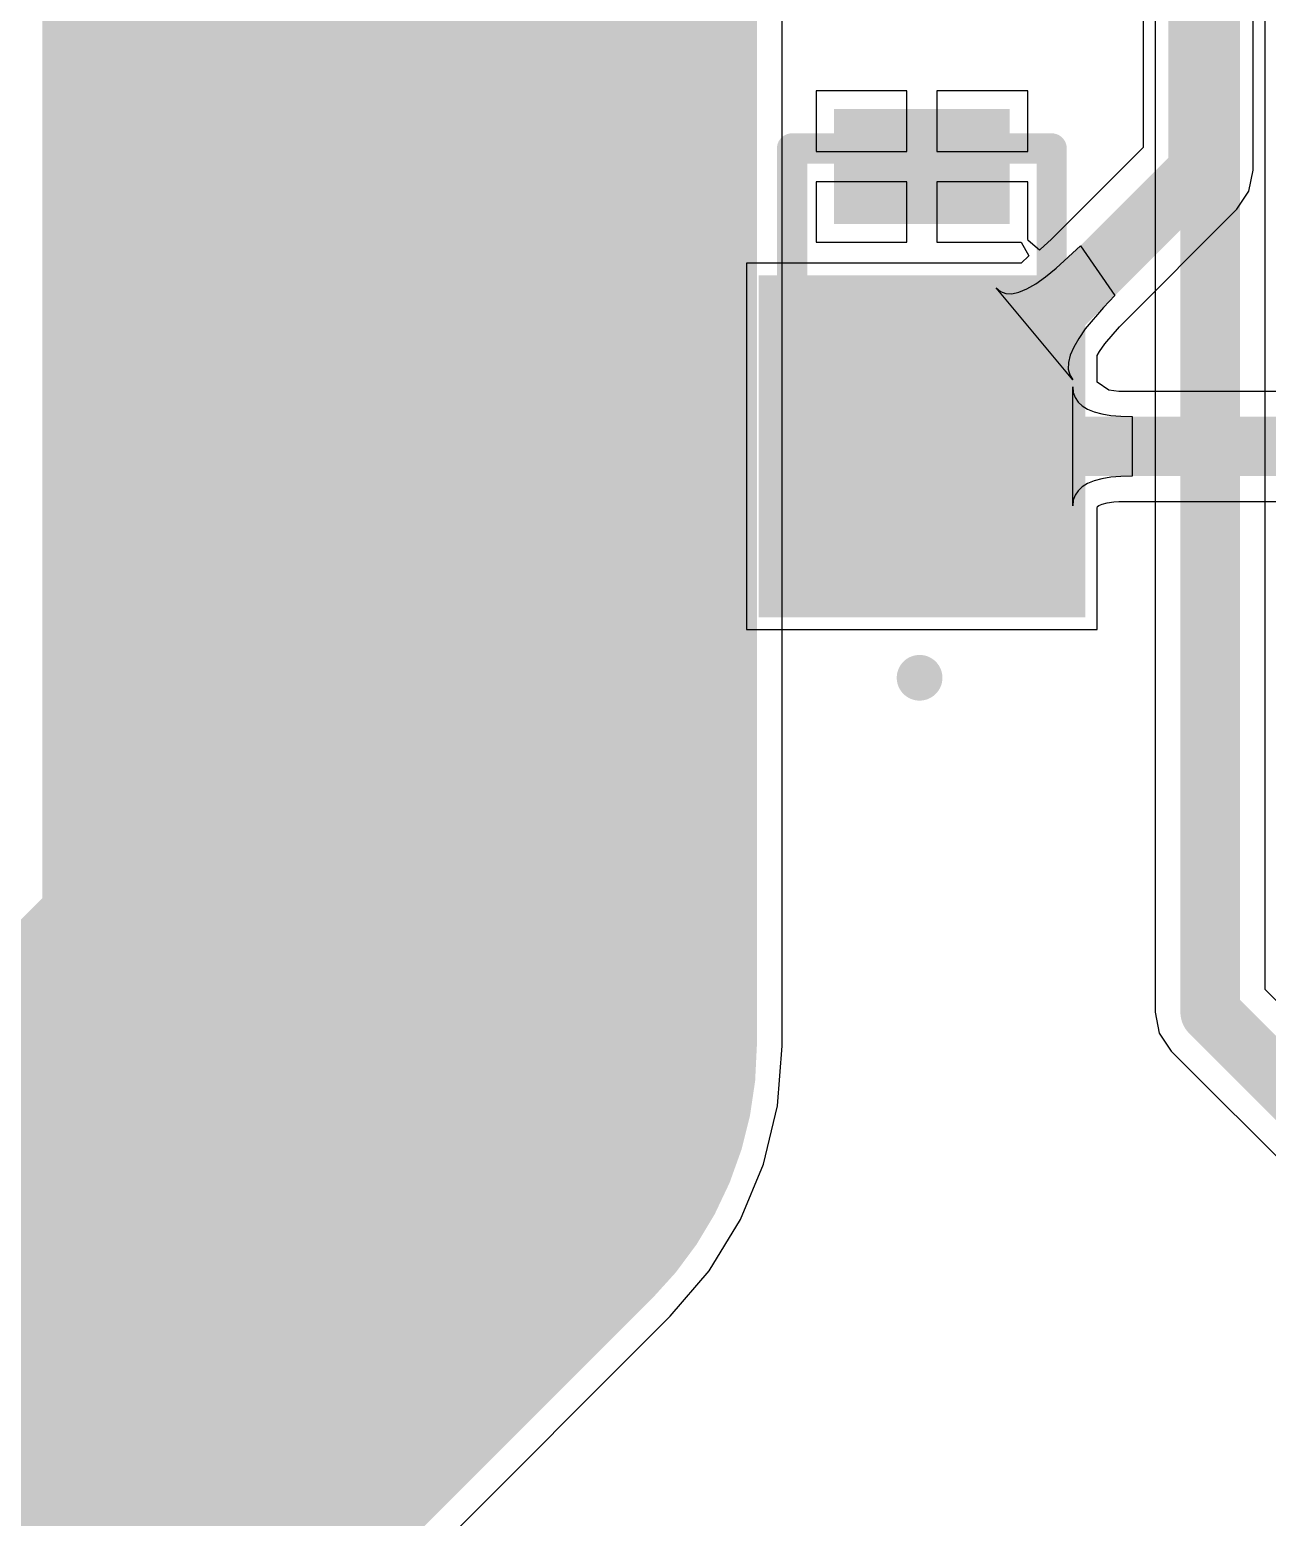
# Model space of a CAD drawing. Header units: millimetres. Extents: x 0.26 to 7.33, y 1.06 to 4.59.
# Drawn here: x 5.3757 to 5.7849, y 2.4425 to 2.9346 of the extents above; entities that cross this region are included whole.
import ezdxf

# ---------------------------------------------------------------- set-up
doc = ezdxf.new("R2010")
doc.units = ezdxf.units.MM
doc.header["$MEASUREMENT"] = 0
for name, color, linetype in [('BottomLayer', 5, 'Continuous'), ('Mechanical15', 56, 'Continuous'), ('TopLayer', 1, 'Continuous'), ('TopOverlay', 2, 'Continuous'), ('TopPaste', 8, 'Continuous'), ('TopSolder', 216, 'Continuous')]:
    doc.layers.add(name, color=color, linetype=linetype)

# ---------------------------------------------------------------- blocks, each defined once
blk = doc.blocks.new('DO_220AA_23')
at = {"layer": 'Mechanical15', "const_width": 0.01}
for points in [[(-0.07106, 0.04291), (0.07106, 0.04291)], [(-0.07106, 0.04291), (-0.07106, -0.04291)], [(0.07106, 0.04291), (0.07106, -0.04291)], [(-0.07106, -0.04291), (0.07106, -0.04291)]]:
    blk.add_lwpolyline(points, dxfattribs=at)
at = {"layer": 'Mechanical15', "const_width": 0.005}
for points in [[(-0.07356, 0.04291, 1), (-0.06856, 0.04291, 1)], [(-0.07356, 0.04291, 1), (-0.06856, 0.04291, 1)], [(0.06856, 0.04291, 1), (0.07356, 0.04291, 1)], [(0.06856, 0.04291, 1), (0.07356, 0.04291, 1)], [(-0.07356, -0.04291, 1), (-0.06856, -0.04291, 1)], [(-0.07356, -0.04291, 1), (-0.06856, -0.04291, 1)], [(0.06856, -0.04291, 1), (0.07356, -0.04291, 1)], [(0.06856, -0.04291, 1), (0.07356, -0.04291, 1)]]:
    blk.add_lwpolyline(points, format="xyb", close=True, dxfattribs=at)
at = {"layer": 'TopLayer'}
for points in [[(-0.08006, -0.05), (0.02506, -0.05), (-0.08006, 0.05), (0.02506, 0.05)], [(0.08006, -0.025), (0.08006, 0.025), (0.05006, -0.025), (0.05006, 0.025)]]:
    blk.add_solid(points, dxfattribs=at)
at = {"layer": 'TopOverlay'}
for points, const_width in [([(-0.1015, 0.00075, 1), (-0.10661, 0.00075, 1)], 0.01), ([(-0.10911, 0.00075, 1), (-0.10411, 0.00075, 1)], 0.005), ([(-0.104, 0.00075, 1), (-0.099, 0.00075, 1)], 0.005)]:
    blk.add_lwpolyline(points, format="xyb", close=True, dxfattribs=dict(at, const_width=const_width))
at = {"layer": 'TopPaste'}
for points in [[(-0.08006, -0.05), (0.02506, -0.05), (-0.08006, 0.05), (0.02506, 0.05)], [(0.08006, -0.025), (0.08006, 0.025), (0.05006, -0.025), (0.05006, 0.025)]]:
    blk.add_solid(points, dxfattribs=at)
at = {"layer": 'TopSolder'}
for points in [[(-0.08406, -0.054), (0.02906, -0.054), (-0.08406, 0.054), (0.02906, 0.054)], [(0.08406, -0.029), (0.08406, 0.029), (0.04606, -0.029), (0.04606, 0.029)]]:
    blk.add_solid(points, dxfattribs=at)

msp = doc.modelspace()

# ---------------------------------------------------------------- linework, layer by layer
at = {"layer": 'BottomLayer'}
for p, q in [((5.6245, 2.59845), (5.6245, 3.5876)), ((5.78419, 2.61713), (5.78419, 3.357)), ((5.74781, 3.34946), (5.74781, 2.6096)), ((6.08175, 2.31958), (5.78419, 2.61713)), ((5.74781, 2.6096), (5.74781, 2.6096)), ((5.74781, 2.6096), (5.74919, 2.60264)), ((5.62294, 2.57866), (5.6245, 2.59845)), ((5.74919, 2.60264), (5.75314, 2.59673)), ((5.75314, 2.59673), (6.22061, 2.12926)), ((5.61831, 2.55936), (5.62294, 2.57866)), ((5.61071, 2.54102), (5.61831, 2.55936)), ((5.60034, 2.52409), (5.61071, 2.54102)), ((5.58745, 2.509), (5.60034, 2.52409)), ((5.21309, 2.13465), (5.58745, 2.509))]:
    msp.add_line(p, q, dxfattribs=at)
for points, const_width in [([(5.498, 2.59845), (5.498, 3.64)], 0.23622), ([(5.766, 2.6096), (5.766, 3.357)], 0.01969), ([(5.12365, 2.22409), (5.498, 2.59845)], 0.23622), ([(5.766, 2.6096), (6.27972, 2.09587)], 0.01969)]:
    msp.add_lwpolyline(points, dxfattribs=dict(at, const_width=const_width))
for points, const_width in [([(5.43894, 2.59845, 1), (5.55706, 2.59845, 1)], 0.11811), ([(5.43894, 2.59845, 1), (5.55706, 2.59845, 1)], 0.11811), ([(5.76108, 2.6096, 1), (5.77092, 2.6096, 1)], 0.00984), ([(5.76108, 2.6096, 1), (5.77092, 2.6096, 1)], 0.00984)]:
    msp.add_lwpolyline(points, format="xyb", close=True, dxfattribs=dict(at, const_width=const_width))
at = {"layer": 'TopLayer'}
for p, q in [((5.78019, 2.88813), (5.78019, 3.573)), ((5.74381, 3.56546), (5.74381, 2.89567)), ((5.66567, 2.91436), (5.63567, 2.91436)), ((5.63567, 2.91436), (5.63567, 2.89436)), ((5.66567, 2.89436), (5.66567, 2.91436)), ((5.70567, 2.91436), (5.67567, 2.91436)), ((5.67567, 2.91436), (5.67567, 2.89436)), ((5.70567, 2.89436), (5.70567, 2.91436)), ((5.63567, 2.89436), (5.66567, 2.89436)), ((5.67567, 2.89436), (5.70567, 2.89436)), ((5.74381, 2.89567), (5.71352, 2.86538)), ((5.66567, 2.88436), (5.63567, 2.88436)), ((5.63567, 2.88436), (5.63567, 2.86436)), ((5.66567, 2.86436), (5.66567, 2.88436)), ((5.70567, 2.88436), (5.67567, 2.88436)), ((5.67567, 2.88436), (5.67567, 2.86436)), ((5.70567, 2.86902), (5.70567, 2.88436)), ((5.77881, 2.88117), (5.78019, 2.88813)), ((5.78019, 2.88813), (5.78019, 2.88813)), ((5.77486, 2.87527), (5.77881, 2.88117)), ((5.73598, 2.83639), (5.77486, 2.87527)), ((5.77486, 2.87527), (5.77486, 2.87527)), ((5.70567, 2.86534), (5.70567, 2.86902)), ((5.63567, 2.86436), (5.66567, 2.86436)), ((5.67567, 2.86436), (5.70079, 2.86436)), ((5.70079, 2.86436), (5.70346, 2.86436)), ((5.70346, 2.86436), (5.70602, 2.85984)), ((5.70582, 2.86488), (5.70567, 2.86534)), ((5.70958, 2.86174), (5.70582, 2.86488)), ((5.71352, 2.86538), (5.70977, 2.86189)), ((5.70602, 2.85984), (5.70354, 2.85736)), ((5.70977, 2.86189), (5.70958, 2.86174)), ((5.71511, 2.85571), (5.72311, 2.86316)), ((5.72311, 2.86316), (5.73447, 2.84668)), ((5.69463, 2.85736), (5.61267, 2.85736)), ((5.61267, 2.85736), (5.61267, 2.73624)), ((5.69469, 2.85737), (5.69463, 2.85736)), ((5.69482, 2.85736), (5.69469, 2.85737)), ((5.69599, 2.85736), (5.69482, 2.85736)), ((5.69602, 2.85736), (5.69599, 2.85736)), ((5.70354, 2.85736), (5.69602, 2.85736)), ((5.69602, 2.85736), (5.69602, 2.85736)), ((5.71156, 2.85287), (5.71511, 2.85571)), ((5.72055, 2.81884), (5.69527, 2.84924)), ((5.69527, 2.84924), (5.69669, 2.84801)), ((5.70539, 2.84892), (5.70833, 2.8506)), ((5.70833, 2.8506), (5.71156, 2.85287)), ((5.69669, 2.84801), (5.69841, 2.84736)), ((5.69841, 2.84736), (5.70043, 2.8473)), ((5.70043, 2.8473), (5.70276, 2.84782)), ((5.70276, 2.84782), (5.70539, 2.84892)), ((5.73447, 2.84668), (5.73069, 2.84276)), ((5.73069, 2.84276), (5.72472, 2.83567)), ((5.72472, 2.83567), (5.72253, 2.83251)), ((5.7312, 2.83071), (5.73598, 2.83639)), ((5.72087, 2.8296), (5.71974, 2.82694)), ((5.72253, 2.83251), (5.72087, 2.8296)), ((5.72944, 2.82816), (5.7312, 2.83071)), ((5.71974, 2.82694), (5.71915, 2.82454)), ((5.72867, 2.82681), (5.72944, 2.82816)), ((5.72867, 2.81812), (5.72867, 2.82681)), ((5.71915, 2.82454), (5.71908, 2.82239)), ((5.71908, 2.82239), (5.71955, 2.82049)), ((5.71955, 2.82049), (5.72055, 2.81884)), ((5.72055, 2.77711), (5.72055, 2.81648)), ((5.72055, 2.81648), (5.72075, 2.81461)), ((5.72867, 2.81809), (5.72867, 2.81812)), ((5.73246, 2.81542), (5.72867, 2.81809)), ((5.73418, 2.81513), (5.73246, 2.81542)), ((5.73578, 2.81499), (5.73418, 2.81513)), ((5.83125, 2.81499), (5.73578, 2.81499)), ((5.72075, 2.81461), (5.72134, 2.81294)), ((5.72134, 2.81294), (5.72232, 2.81146)), ((5.72232, 2.81146), (5.7237, 2.81019)), ((5.7237, 2.81019), (5.72547, 2.8091)), ((5.72547, 2.8091), (5.72764, 2.80822)), ((5.72764, 2.80822), (5.7302, 2.80753)), ((5.7302, 2.80753), (5.73315, 2.80704)), ((5.73315, 2.80704), (5.73649, 2.80674)), ((5.73649, 2.80674), (5.74023, 2.80664)), ((5.74023, 2.80664), (5.74023, 2.78696)), ((5.72764, 2.78538), (5.72547, 2.7845)), ((5.7302, 2.78607), (5.72764, 2.78538)), ((5.73315, 2.78656), (5.7302, 2.78607)), ((5.73649, 2.78686), (5.73315, 2.78656)), ((5.74023, 2.78696), (5.73649, 2.78686)), ((5.72134, 2.78066), (5.72075, 2.77898)), ((5.72232, 2.78213), (5.72134, 2.78066)), ((5.7237, 2.78341), (5.72232, 2.78213)), ((5.72547, 2.7845), (5.7237, 2.78341)), ((5.72075, 2.77898), (5.72055, 2.77711)), ((5.72867, 2.77634), (5.72873, 2.77693)), ((5.72867, 2.73624), (5.72867, 2.77634)), ((5.72873, 2.77693), (5.72917, 2.77719)), ((5.72917, 2.77719), (5.73025, 2.77764)), ((5.73025, 2.77764), (5.73193, 2.77809)), ((5.73193, 2.77809), (5.73418, 2.77847)), ((5.73418, 2.77847), (5.73578, 2.77861)), ((5.73578, 2.77861), (5.82687, 2.77861)), ((5.61267, 2.73624), (5.72867, 2.73624))]:
    msp.add_line(p, q, dxfattribs=at)
at = {"layer": 'TopLayer', "const_width": 0.01969}
for points in [[(5.762, 2.88813), (5.762, 3.573)], [(5.67067, 2.7968), (5.762, 2.88813)], [(5.67067, 2.7968), (6.01429, 2.7968)]]:
    msp.add_lwpolyline(points, dxfattribs=at)
at = {"layer": 'TopLayer', "const_width": 0.00984}
for points in [[(5.75708, 2.88813, 1), (5.76692, 2.88813, 1)], [(5.75708, 2.88813, 1), (5.76692, 2.88813, 1)], [(5.66575, 2.7968, 1), (5.67559, 2.7968, 1)], [(5.66575, 2.7968, 1), (5.67559, 2.7968, 1)]]:
    msp.add_lwpolyline(points, format="xyb", close=True, dxfattribs=at)

# ---------------------------------------------------------------- block references
at = {"rotation": 90}
msp.add_blockref('DO_220AA_23', (5.67067, 2.8243), dxfattribs=at)

doc.saveas('drawing.dxf')
